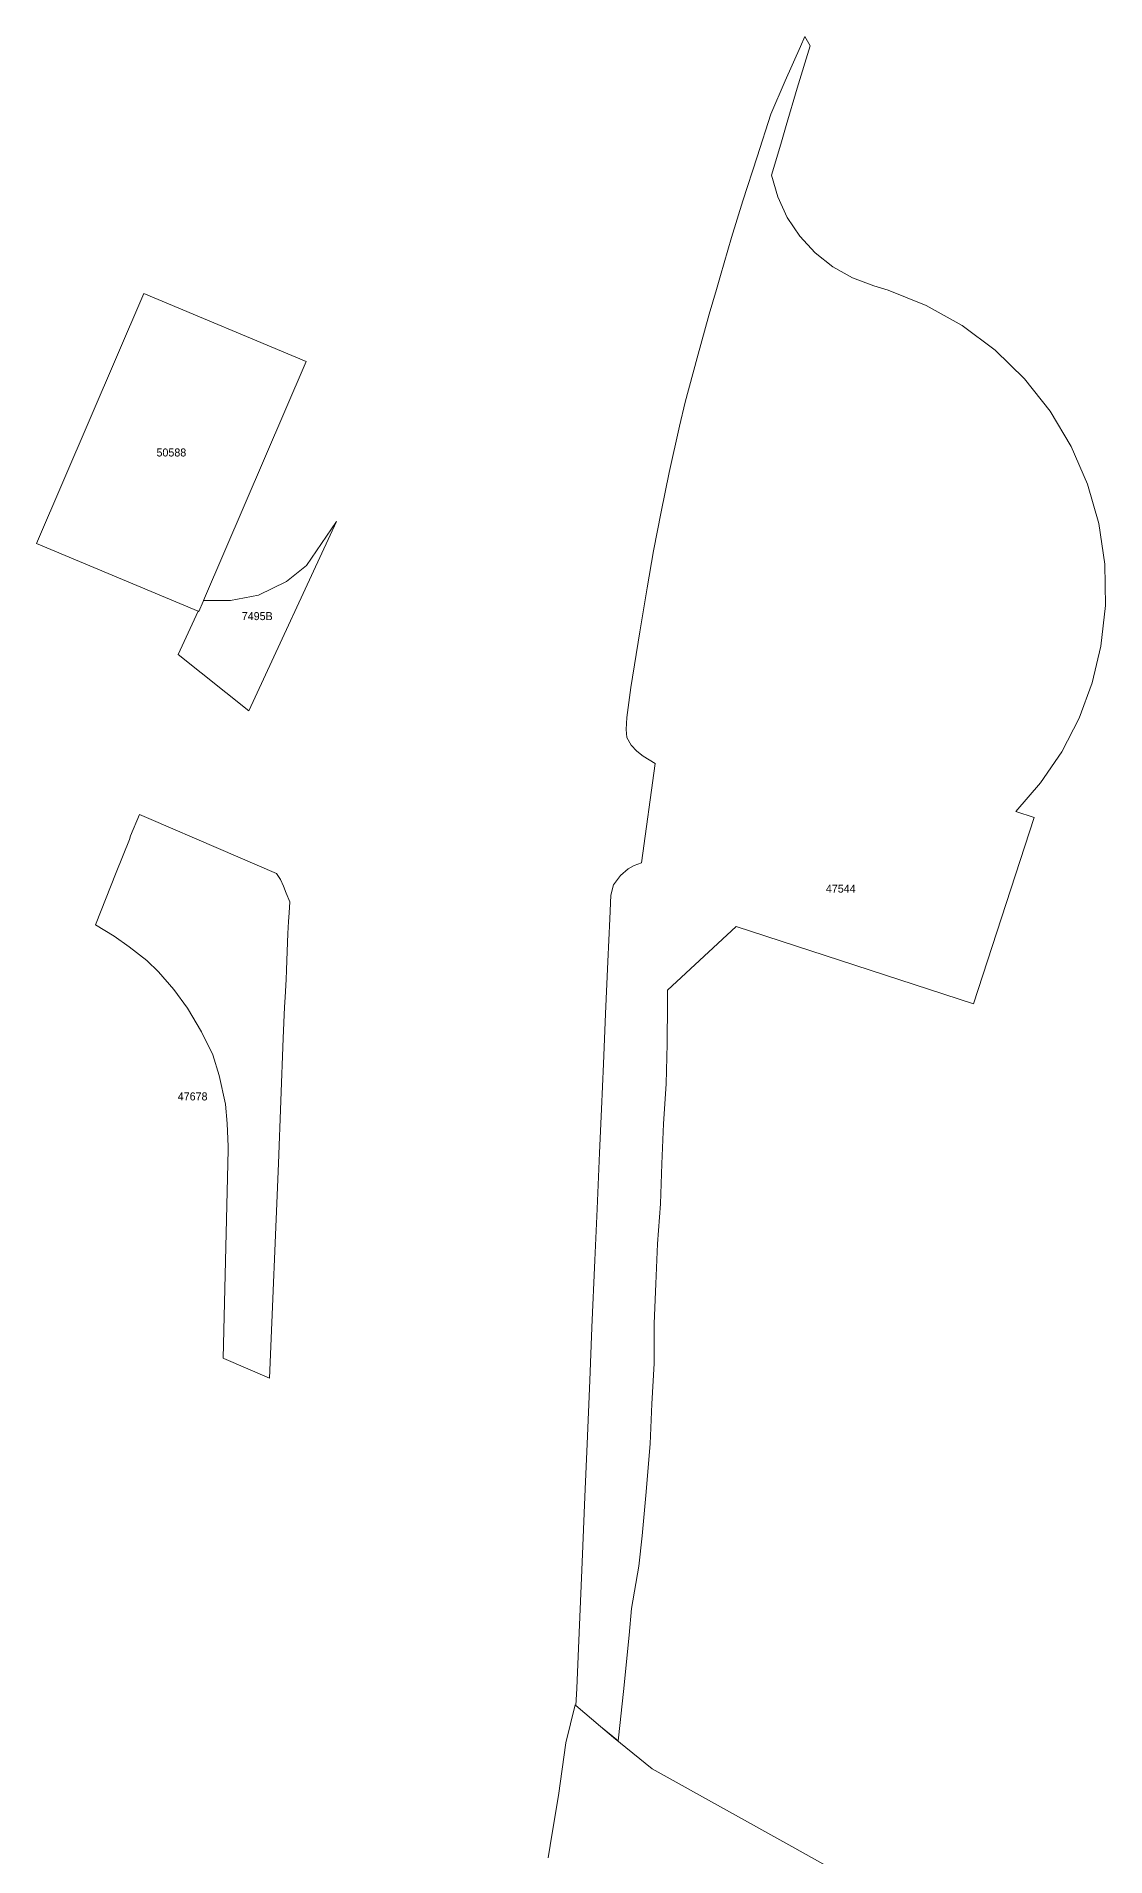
# Model space of a CAD drawing. Header units: metres. Extents: x 105313 to 106240, y 111784 to 118148.
# Drawn here: x 105650.5 to 105784.1, y 113866.5 to 114094 of the extents above; entities that cross this region are included whole.
import ezdxf
from ezdxf.enums import TextEntityAlignment as Align

# ---------------------------------------------------------------- set-up
doc = ezdxf.new("R2010")
doc.units = ezdxf.units.M
doc.layers.add('60-PREDIAL-COD', color=8, linetype='Continuous', lineweight=5)
doc.layers.add('60-PREDIAL-LOTE', color=42, linetype='CONTINUOUS', lineweight=13)

msp = doc.modelspace()

# ---------------------------------------------------------------- linework, layer by layer
at = {"layer": '60-PREDIAL-LOTE'}
for points in [[(105775.1538, 113996.4142), (105767.5701, 113973.1174), (105737.9082, 113982.7732), (105729.2995, 113974.8015), (105729.3091, 113973.1353), (105729.2861, 113968.1144), (105729.133, 113963.0865), (105728.8091, 113958.0887), (105728.5924, 113953.1087), (105728.4226, 113948.099), (105728.0791, 113943.1038), (105727.8631, 113938.1225), (105727.6616, 113933.1458), (105727.6371, 113928.1365), (105727.3681, 113923.1231), (105727.1429, 113918.1134), (105726.6053, 113911.6335), (105726.1461, 113906.622), (105725.7383, 113902.8387), (105724.81, 113897.5447), (105724.507, 113894.195), (105723.8253, 113887.1742), (105723.1798, 113881.3791), (105723.136, 113880.9858), (105720.9239, 113882.7969), (105717.877, 113885.3942), (105717.9689, 113887.5133), (105718.1456, 113891.5877), (105718.6338, 113903.3388), (105718.9776, 113911.4728), (105719.2637, 113918.0959), (105719.6164, 113926.0162), (105719.8806, 113932.6615), (105720.2374, 113941.0798), (105720.5434, 113947.4841), (105720.8299, 113954.4898), (105721.0691, 113959.9492), (105721.3167, 113965.6132), (105721.5822, 113971.8561), (105721.8597, 113978.4171), (105722.0961, 113983.7123), (105722.233, 113986.6732), (105722.5815, 113987.9785), (105723.4392, 113989.1333), (105724.4034, 113989.9958), (105725.1312, 113990.376), (105726.0579, 113990.7198), (105727.7802, 114003.1351), (105726.2754, 114004.0565), (105725.4848, 114004.6871), (105724.7906, 114005.4507), (105724.2493, 114006.3971), (105724.1498, 114007.3934), (105724.2441, 114008.9128), (105724.7406, 114012.6446), (105725.8511, 114019.6203), (105726.7587, 114025.0996), (105727.585, 114029.7145), (105728.5456, 114034.617), (105729.5195, 114039.5306), (105730.832, 114045.3161), (105731.5152, 114048.327), (105733.0208, 114053.845), (105734.5412, 114059.3126), (105735.434, 114062.4043), (105735.9407, 114064.1587), (105737.3291, 114068.9053), (105738.7362, 114073.4686), (105740.5054, 114078.9871), (105742.2305, 114084.2887), (105744.0123, 114088.4547), (105745.9231, 114092.7694), (105746.4584, 114094.0231), (105747.1367, 114092.8367), (105745.5286, 114087.5701), (105744.146, 114082.8748), (105743.4645, 114080.562), (105742.322, 114076.6799), (105743.0891, 114073.9594), (105744.2725, 114071.3924), (105745.8432, 114069.0424), (105747.7624, 114066.9673), (105749.9829, 114065.2182), (105752.4497, 114063.8383), (105755.1022, 114062.8615), (105756.8795, 114062.3077), (105756.8845, 114062.3061), (105761.6533, 114060.3946), (105766.1337, 114057.8804), (105770.2499, 114054.8059), (105773.9322, 114051.2232), (105777.1183, 114047.1928), (105779.7544, 114042.783), (105781.7959, 114038.0684), (105783.2082, 114033.1287), (105783.9673, 114028.0474), (105784.0606, 114022.9106), (105783.4863, 114017.8048), (105782.3814, 114013.2255), (105780.7394, 114008.8105), (105778.5836, 114004.6224), (105775.9444, 114000.7207), (105772.8597, 113997.161), (105775.1538, 113996.4142)], [(105671.2855, 114023.4007), (105670.749, 114022.1535), (105670.6844, 114022.1806), (105650.4562, 114030.6505), (105663.8906, 114061.8833), (105684.1836, 114053.3867), (105671.3282, 114023.5), (105671.2855, 114023.4007)], [(105687.945, 114033.41), (105676.99, 114009.725), (105668.16, 114016.77), (105670.6844, 114022.1806), (105670.7111, 114022.1694), (105670.7491, 114022.1535), (105671.2855, 114023.4007), (105671.3282, 114023.5), (105671.688, 114023.5), (105674.7, 114023.5), (105678.2, 114024.2), (105681.7, 114025.9), (105684.2, 114027.9), (105687.945, 114033.41)], [(105680.6877, 113953.1369), (105679.5903, 113926.2983), (105673.878, 113928.7753), (105673.792, 113928.8126), (105674.4371, 113954.8725), (105674.4208, 113955.2906), (105674.3087, 113958.1567), (105674.088, 113960.5753), (105673.276, 113964.1583), (105672.4839, 113966.736), (105671.1056, 113969.6084), (105669.3159, 113972.5555), (105667.6215, 113974.9026), (105665.7146, 113977.1262), (105664.2558, 113978.5213), (105662.0574, 113980.2234), (105660.1825, 113981.574), (105657.8381, 113982.9902), (105660.4414, 113989.5135), (105662.0904, 113993.6449), (105662.1934, 113994.094), (105663.3364, 113996.7667), (105664.4894, 113996.2691), (105673.1934, 113992.5129), (105680.4577, 113989.3785), (105680.9639, 113988.6401), (105681.3408, 113987.7931), (105681.6661, 113986.9453), (105682.1164, 113985.8594), (105682.033, 113984.4939), (105681.9603, 113983.4101), (105681.8802, 113981.9109), (105681.7435, 113978.5349), (105681.6937, 113977.3212), (105681.6477, 113976.1459), (105681.5297, 113973.9353), (105681.4706, 113972.6821), (105681.3016, 113968.8191), (105680.6877, 113953.1369)]]:
    msp.add_lwpolyline(points, close=True, dxfattribs=at)
msp.add_lwpolyline([(105714.4125, 113866.3532), (105714.9205, 113869.4635), (105715.686, 113874.15), (105716.6058, 113880.7548), (105717.7882, 113885.4699), (105717.877, 113885.3942), (105720.9239, 113882.7969), (105722.5535, 113881.4078), (105727.3974, 113877.4968), (105744.8376, 113867.7679), (105757.9841, 113860.4342)], dxfattribs=at)

# ---------------------------------------------------------------- texts
at = {"layer": '60-PREDIAL-COD'}
for s, p in [('50588', (105667.3199, 114042.0184)), ('7495B', (105678.0525, 114021.5675)), ('47544', (105750.9688, 113987.5045)), ('47678', (105669.9772, 113961.5325))]:
    msp.add_text(s, height=1, dxfattribs=at).set_placement(p, align=Align.MIDDLE_CENTER)

doc.saveas('drawing.dxf')
